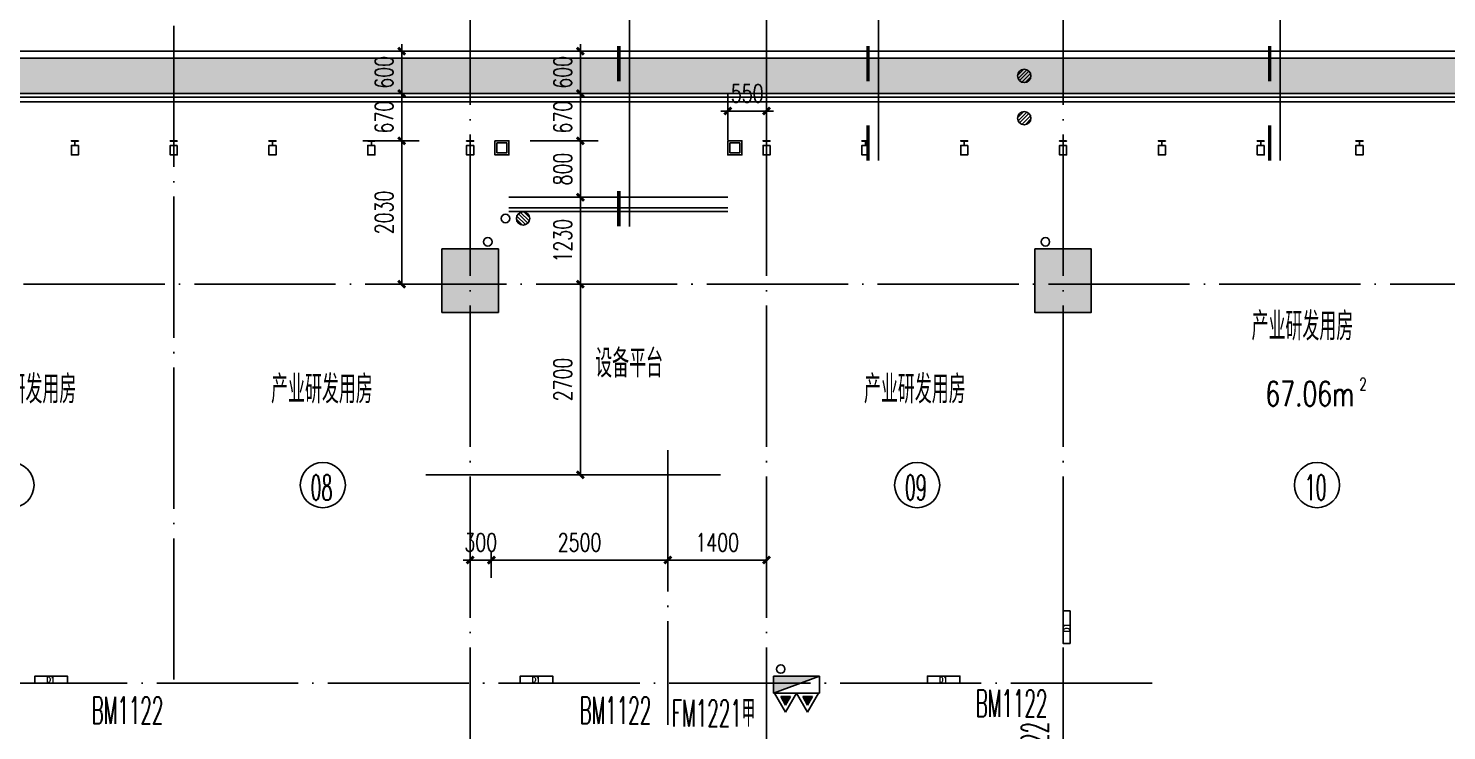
# Model space of a CAD drawing. Extents: x 1980812 to 2578970, y -669191 to 284498.
# Drawn here: x 2022108 to 2042201, y 120066 to 130009 of the extents above; entities that cross this region are included whole.
import ezdxf
from ezdxf.enums import TextEntityAlignment as Align

# ---------------------------------------------------------------- set-up
doc = ezdxf.new("R2010")
doc.units = 0
doc.header["$LTSCALE"] = 1000
doc.header["$MEASUREMENT"] = 0
doc.linetypes.add('DOTE', pattern=[2.42, 2, -0.2, 0.02, -0.2])
for name, color, linetype in [('0-文字（防火门)', 22, 'Continuous'), ('A-FLOR-LAND', 74, 'Continuous'), ('COLU', 6, 'Continuous'), ('COLU_HATCH', 251, 'Continuous'), ('CURTWALL', 2, 'Continuous'), ('dote', 1, 'DOTE'), ('DQ-L', 2, 'Continuous'), ('DQ2', 2, 'Continuous'), ('EQUIP_地漏', 255, 'Continuous'), ('EQUIP_消火栓', 255, 'Continuous'), ('HANDRAIL', 3, 'Continuous'), ('VALVE_喷淋', 255, 'Continuous'), ('VPIPE-废水', 30, 'Continuous'), ('VPIPE-消防', 20, 'Continuous'), ('VPIPE-雨水', 140, 'Continuous'), ('WINDOW', 2, 'Continuous'), ('房号', 231, 'Continuous'), ('房间名称', 7, 'Continuous'), ('栏杆', 143, 'Continuous'), ('看线', 66, 'Continuous'), ('空线', 3, 'Continuous'), ('窗户分隔', 133, 'Continuous'), ('节点', 3, 'Continuous'), ('详细标注', 231, 'Continuous'), ('门窗编号', 56, 'Continuous'), ('门窗编号（回迁图纸）', 56, 'Continuous')]:
    doc.layers.add(name, color=color, linetype=linetype)
doc.styles.add('_TCH_DIM_T3', font='SIMPLEX', dxfattribs={"width": 0.705882, "bigfont": 'GBCBIG'})
doc.styles.add('D8', font='txtw.shx', dxfattribs={"width": 0.7, "bigfont": 'hztxtw.shx'})
doc.styles.add('HZF', font='ROMANS2', dxfattribs={"width": 0.7, "bigfont": 'HZDF2'})
doc.styles.add('HZTXTW', font='txtw.shx', dxfattribs={"width": 0.6, "bigfont": 'hztxtw.shx'})
doc.dimstyles.new('_TCH_ARCH&&100', dxfattribs={"dimtxt": 255, "dimasz": 100, "dimexe": 250, "dimexo": 300, "dimgap": 122.5, "dimtad": 1, "dimdec": 0, "dimzin": 0, "dimdsep": 46, "dimtxsty": '_TCH_DIM_T3', "dimblk": 'ARCHTICK', "dimcen": 0.09, "dimclrt": 7, "dimazin": 2, "dimtfac": 1, "dimtdec": 0, "dimtix": 1, "dimtmove": 2, "dimatfit": 3, "dimfxl": 1, "dimtolj": 1, "dimtzin": 0, "dimarcsym": 0})

# ---------------------------------------------------------------- blocks, each defined once
blk = doc.blocks.new('_ArchTick')
at = {"color": 0, "linetype": 'ByBlock', "const_width": 0.4}
blk.add_lwpolyline([(-0.5, -0.5), (0.5, 0.5)], dxfattribs=at)
blk = doc.blocks.new('*D1540')
at = {"layer": 'Defpoints', "color": 0, "transparency": 16777216}
for p in [(32414, 1230), (32414, 0), (33262, 0)]:
    blk.add_point(p, dxfattribs=at)
at = {"layer": '详细标注', "color": 0, "lineweight": -2, "transparency": 16777216}
for p, q in [((32714, 1230), (33512, 1230)), ((33262, 1230), (33262, 0)), ((32714, 0), (33512, 0))]:
    blk.add_line(p, q, dxfattribs=at)
at = {"layer": '详细标注', "color": 0, "lineweight": -2, "transparency": 16777216, "xscale": 100, "yscale": 100, "zscale": 100}
for p, rotation in [((33262, 1230), 90), ((33262, 0), 270)]:
    blk.add_blockref('_ArchTick', p, dxfattribs=dict(at, rotation=rotation))
at = {"layer": '详细标注', "color": 7, "transparency": 16777216, "insert": (33012, 615), "char_height": 255, "attachment_point": 5, "rotation": 90, "style": '_TCH_DIM_T3'}
blk.add_mtext('\\A1;1230', dxfattribs=at)
blk = doc.blocks.new('*D1541')
at = {"layer": 'Defpoints', "color": 0, "transparency": 16777216}
for p in [(35350, 2452), (35350, 1737), (35900, 1737)]:
    blk.add_point(p, dxfattribs=at)
at = {"layer": '详细标注', "color": 0, "lineweight": -2, "transparency": 16777216}
for p, q in [((35350, 2037), (35350, 2702)), ((35900, 2037), (35900, 2702)), ((35350, 2452), (35250, 2452)), ((35900, 2452), (35350, 2452)), ((35900, 2452), (36000, 2452))]:
    blk.add_line(p, q, dxfattribs=at)
at = {"layer": '详细标注', "color": 0, "lineweight": -2, "transparency": 16777216, "xscale": 100, "yscale": 100, "zscale": 100}
for p, rotation in [((35350, 2452), 359.9999999958766), ((35900, 2452), 179.9999999958767)]:
    blk.add_blockref('_ArchTick', p, dxfattribs=dict(at, rotation=rotation))
at = {"layer": '详细标注', "color": 7, "transparency": 16777216, "insert": (35625, 2702), "char_height": 255, "attachment_point": 5, "rotation": 360, "style": '_TCH_DIM_T3'}
blk.add_mtext('\\A1;550', dxfattribs=at)
blk = doc.blocks.new('*D1542')
at = {"layer": 'Defpoints', "color": 0, "transparency": 16777216}
for p in [(29882, 3300), (30730, 3300), (29882, 2700)]:
    blk.add_point(p, dxfattribs=at)
at = {"layer": '详细标注', "color": 0, "lineweight": -2, "transparency": 16777216}
for p, q in [((30182, 3300), (30980, 3300)), ((30730, 3300), (30730, 3400)), ((30730, 2700), (30730, 3300)), ((30182, 2700), (30980, 2700)), ((30730, 2700), (30730, 2600))]:
    blk.add_line(p, q, dxfattribs=at)
at = {"layer": '详细标注', "color": 0, "lineweight": -2, "transparency": 16777216, "xscale": 100, "yscale": 100, "zscale": 100}
for p, rotation in [((30730, 3300), 270), ((30730, 2700), 90)]:
    blk.add_blockref('_ArchTick', p, dxfattribs=dict(at, rotation=rotation))
at = {"layer": '详细标注', "color": 7, "transparency": 16777216, "insert": (30480, 3000), "char_height": 255, "attachment_point": 5, "rotation": 90, "style": '_TCH_DIM_T3'}
blk.add_mtext('\\A1;600', dxfattribs=at)
blk = doc.blocks.new('*D1543')
at = {"layer": 'Defpoints', "color": 0, "transparency": 16777216}
for p in [(29882, 2700), (29882, 2030), (30730, 2030)]:
    blk.add_point(p, dxfattribs=at)
at = {"layer": '详细标注', "color": 0, "lineweight": -2, "transparency": 16777216}
for p, q in [((30182, 2700), (30980, 2700)), ((30730, 2700), (30730, 2800)), ((30730, 2700), (30730, 2030)), ((30182, 2030), (30980, 2030)), ((30730, 2030), (30730, 1930))]:
    blk.add_line(p, q, dxfattribs=at)
at = {"layer": '详细标注', "color": 0, "lineweight": -2, "transparency": 16777216, "xscale": 100, "yscale": 100, "zscale": 100}
for p, rotation in [((30730, 2700), 270), ((30730, 2030), 90)]:
    blk.add_blockref('_ArchTick', p, dxfattribs=dict(at, rotation=rotation))
at = {"layer": '详细标注', "color": 7, "transparency": 16777216, "insert": (30480, 2365), "char_height": 255, "attachment_point": 5, "rotation": 90, "style": '_TCH_DIM_T3'}
blk.add_mtext('\\A1;670', dxfattribs=at)
blk = doc.blocks.new('*D1544')
at = {"layer": 'Defpoints', "color": 0, "transparency": 16777216}
for p in [(30030, 2030), (30030, 0), (30730, 0)]:
    blk.add_point(p, dxfattribs=at)
at = {"layer": '详细标注', "color": 0, "lineweight": -2, "transparency": 16777216}
for p, q in [((30330, 2030), (30980, 2030)), ((30730, 2030), (30730, 0)), ((30330, 0), (30980, 0))]:
    blk.add_line(p, q, dxfattribs=at)
at = {"layer": '详细标注', "color": 0, "lineweight": -2, "transparency": 16777216, "xscale": 100, "yscale": 100, "zscale": 100}
for p, rotation in [((30730, 2030), 90), ((30730, 0), 270)]:
    blk.add_blockref('_ArchTick', p, dxfattribs=dict(at, rotation=rotation))
at = {"layer": '详细标注', "color": 7, "transparency": 16777216, "insert": (30480, 1015), "char_height": 255, "attachment_point": 5, "rotation": 90, "style": '_TCH_DIM_T3'}
blk.add_mtext('\\A1;2030', dxfattribs=at)
blk = doc.blocks.new('*D1558')
at = {"layer": 'Defpoints', "color": 0, "transparency": 16777216}
for p in [(32414, 0), (32414, -2700), (33262, -2700)]:
    blk.add_point(p, dxfattribs=at)
at = {"layer": '详细标注', "color": 0, "lineweight": -2, "transparency": 16777216}
for p, q in [((32714, 0), (33512, 0)), ((33262, 0), (33262, -2700)), ((32714, -2700), (33512, -2700))]:
    blk.add_line(p, q, dxfattribs=at)
at = {"layer": '详细标注', "color": 0, "lineweight": -2, "transparency": 16777216, "xscale": 100, "yscale": 100, "zscale": 100}
for p, rotation in [((33262, 0), 90), ((33262, -2700), 270)]:
    blk.add_blockref('_ArchTick', p, dxfattribs=dict(at, rotation=rotation))
at = {"layer": '详细标注', "color": 7, "transparency": 16777216, "insert": (33012, -1350), "char_height": 255, "attachment_point": 5, "rotation": 90, "style": '_TCH_DIM_T3'}
blk.add_mtext('\\A1;2700', dxfattribs=at)
blk = doc.blocks.new('*D1561')
at = {"layer": 'Defpoints', "color": 0, "transparency": 16777216}
for p in [(34500, -3490), (35900, -3490), (35900, -3906)]:
    blk.add_point(p, dxfattribs=at)
at = {"layer": '详细标注', "color": 0, "lineweight": -2, "transparency": 16777216}
for p, q in [((34500, -3790), (34500, -4156)), ((35900, -3790), (35900, -4156)), ((34500, -3906), (35900, -3906))]:
    blk.add_line(p, q, dxfattribs=at)
at = {"layer": '详细标注', "color": 0, "lineweight": -2, "transparency": 16777216, "xscale": 100, "yscale": 100, "zscale": 100, "rotation": 180}
blk.add_blockref('_ArchTick', (34500, -3906), dxfattribs=at)
at = {"layer": '详细标注', "color": 0, "lineweight": -2, "transparency": 16777216, "xscale": 100, "yscale": 100, "zscale": 100}
blk.add_blockref('_ArchTick', (35900, -3906), dxfattribs=at)
at = {"layer": '详细标注', "color": 7, "transparency": 16777216, "insert": (35200, -3656), "char_height": 255, "attachment_point": 5, "style": '_TCH_DIM_T3'}
blk.add_mtext('\\A1;1400', dxfattribs=at)
blk = doc.blocks.new('*D1562')
at = {"layer": 'Defpoints', "color": 0, "transparency": 16777216}
for p in [(32000, -3490), (34500, -3490), (32000, -3906)]:
    blk.add_point(p, dxfattribs=at)
at = {"layer": '详细标注', "color": 0, "lineweight": -2, "transparency": 16777216}
for p, q in [((32000, -3790), (32000, -4156)), ((34500, -3790), (34500, -4156)), ((34500, -3906), (32000, -3906))]:
    blk.add_line(p, q, dxfattribs=at)
at = {"layer": '详细标注', "color": 0, "lineweight": -2, "transparency": 16777216, "xscale": 100, "yscale": 100, "zscale": 100}
for p, rotation in [((32000, -3906), 180.0000000054855), ((34500, -3906), 5.485532028615125e-09)]:
    blk.add_blockref('_ArchTick', p, dxfattribs=dict(at, rotation=rotation))
at = {"layer": '详细标注', "color": 7, "transparency": 16777216, "insert": (33250, -3656), "char_height": 255, "attachment_point": 5, "rotation": 0, "style": '_TCH_DIM_T3'}
blk.add_mtext('\\A1;2500', dxfattribs=at)
blk = doc.blocks.new('*D1564')
at = {"layer": 'Defpoints', "color": 0, "transparency": 16777216}
for p in [(32250, 2030), (32250, 1230), (33262, 1230)]:
    blk.add_point(p, dxfattribs=at)
at = {"layer": '详细标注', "color": 0, "lineweight": -2, "transparency": 16777216}
for p, q in [((32550, 2030), (33512, 2030)), ((33262, 2030), (33262, 1230)), ((32550, 1230), (33512, 1230))]:
    blk.add_line(p, q, dxfattribs=at)
at = {"layer": '详细标注', "color": 0, "lineweight": -2, "transparency": 16777216, "xscale": 100, "yscale": 100, "zscale": 100}
for p, rotation in [((33262, 2030), 90), ((33262, 1230), 270)]:
    blk.add_blockref('_ArchTick', p, dxfattribs=dict(at, rotation=rotation))
at = {"layer": '详细标注', "color": 7, "transparency": 16777216, "insert": (33012, 1630), "char_height": 255, "attachment_point": 5, "rotation": 90, "style": '_TCH_DIM_T3'}
blk.add_mtext('\\A1;800', dxfattribs=at)
blk = doc.blocks.new('*D1565')
at = {"layer": 'Defpoints', "color": 0, "transparency": 16777216}
for p in [(32250, 3300), (33262, 3300), (32250, 2700)]:
    blk.add_point(p, dxfattribs=at)
at = {"layer": '详细标注', "color": 0, "lineweight": -2, "transparency": 16777216}
for p, q in [((32550, 3300), (33512, 3300)), ((33262, 3300), (33262, 3400)), ((33262, 2700), (33262, 3300)), ((32550, 2700), (33512, 2700)), ((33262, 2700), (33262, 2600))]:
    blk.add_line(p, q, dxfattribs=at)
at = {"layer": '详细标注', "color": 0, "lineweight": -2, "transparency": 16777216, "xscale": 100, "yscale": 100, "zscale": 100}
for p, rotation in [((33262, 3300), 270), ((33262, 2700), 90)]:
    blk.add_blockref('_ArchTick', p, dxfattribs=dict(at, rotation=rotation))
at = {"layer": '详细标注', "color": 7, "transparency": 16777216, "insert": (33012, 3000), "char_height": 255, "attachment_point": 5, "rotation": 90, "style": '_TCH_DIM_T3'}
blk.add_mtext('\\A1;600', dxfattribs=at)
blk = doc.blocks.new('*D1569')
at = {"layer": 'Defpoints', "color": 0, "transparency": 16777216}
for p in [(32250, 2700), (33262, 2700), (32250, 2030)]:
    blk.add_point(p, dxfattribs=at)
at = {"layer": '详细标注', "color": 0, "lineweight": -2, "transparency": 16777216}
for p, q in [((32550, 2700), (33512, 2700)), ((33262, 2700), (33262, 2800)), ((33262, 2030), (33262, 2700)), ((32550, 2030), (33512, 2030)), ((33262, 2030), (33262, 1930))]:
    blk.add_line(p, q, dxfattribs=at)
at = {"layer": '详细标注', "color": 0, "lineweight": -2, "transparency": 16777216, "xscale": 100, "yscale": 100, "zscale": 100}
for p, rotation in [((33262, 2700), 270), ((33262, 2030), 90)]:
    blk.add_blockref('_ArchTick', p, dxfattribs=dict(at, rotation=rotation))
at = {"layer": '详细标注', "color": 7, "transparency": 16777216, "insert": (33012, 2365), "char_height": 255, "attachment_point": 5, "rotation": 90, "style": '_TCH_DIM_T3'}
blk.add_mtext('\\A1;670', dxfattribs=at)
blk = doc.blocks.new('*D1567')
at = {"layer": 'Defpoints', "color": 0, "transparency": 16777216}
for p in [(31700, -3490), (32000, -3490), (31700, -3906)]:
    blk.add_point(p, dxfattribs=at)
at = {"layer": '详细标注', "color": 0, "lineweight": -2, "transparency": 16777216}
for p, q in [((31700, -3790), (31700, -4156)), ((32000, -3790), (32000, -4156)), ((31700, -3906), (31600, -3906)), ((32000, -3906), (31700, -3906)), ((32000, -3906), (32100, -3906))]:
    blk.add_line(p, q, dxfattribs=at)
at = {"layer": '详细标注', "color": 0, "lineweight": -2, "transparency": 16777216, "xscale": 100, "yscale": 100, "zscale": 100}
for p, rotation in [((31700, -3906), 5.483378048592909e-09), ((32000, -3906), 180.0000000054834)]:
    blk.add_blockref('_ArchTick', p, dxfattribs=dict(at, rotation=rotation))
at = {"layer": '详细标注', "color": 7, "transparency": 16777216, "insert": (31850, -3656), "char_height": 255, "attachment_point": 5, "rotation": 0, "style": '_TCH_DIM_T3'}
blk.add_mtext('\\A1;300', dxfattribs=at)
blk = doc.blocks.new('A$C18E54BEC')
at = {"layer": '房号'}
for centre in [(25201, -2845), (29613, -2845), (38033, -2845), (43698, -2845)]:
    blk.add_circle(centre, 320, dxfattribs=at)
at = {"layer": '房号', "style": 'HZTXTW', "width": 0.506757}
for s, p in [('08', (29438, -3059)), ('09', (37858, -3059)), ('10', (43523, -3059))]:
    blk.add_text(s, height=358.4, dxfattribs=at).set_placement(p)
blk = doc.blocks.new('A$C312424F2')
at = {"layer": '房间名称', "style": 'HZTXTW', "width": 0.6}
for s, p in [('产业研发用房', (43491, -645)), ('设备平台', (33952, -1171)), ('产业研发用房', (25400, -1537)), ('产业研发用房', (29600, -1537)), ('产业研发用房', (38000, -1537))]:
    blk.add_text(s, height=400, rotation=0.0006, dxfattribs=at).set_placement(p, align=Align.MIDDLE_CENTER)
blk = doc.blocks.new('11~17层墙柱')
at = {"layer": 'COLU_HATCH'}
h = blk.add_hatch(color=256, dxfattribs=at)
h.dxf.hatch_style = 1
h.paths.add_polyline_path([(31300, 23800), (32100, 23800), (32100, 22900), (31300, 22900)])
h = blk.add_hatch(color=256, dxfattribs=at)
h.dxf.hatch_style = 1
h.paths.add_polyline_path([(39700, 23800), (40500, 23800), (40500, 22900), (39700, 22900)])
at = {"layer": 'COLU'}
for points in [[(31300, 23800), (32100, 23800), (32100, 22900), (31300, 22900)], [(39700, 23800), (40500, 23800), (40500, 22900), (39700, 22900)]]:
    blk.add_lwpolyline(points, close=True, dxfattribs=at)
blk = doc.blocks.new('灭火器')
at = {"layer": 'VALVE_喷淋'}
for points in [[(-87, 50), (-156, 170), (-225, 50)], [(225, 50), (156, 170), (87, 50)]]:
    blk.add_hatch(color=8, dxfattribs=at).paths.add_polyline_path(points)
at = {"layer": 'EQUIP_消火栓'}
for p, q in [((-156, 270), (-312, 0)), ((0, 0), (-156, 270)), ((156, 270), (0, 0)), ((312, 0), (156, 270)), ((-156, 170), (-225, 50)), ((-225, 50), (-87, 50)), ((-87, 50), (-156, 170)), ((0, 0), (312, 0)), ((156, 170), (87, 50)), ((87, 50), (225, 50)), ((225, 50), (156, 170)), ((-312, 0), (0, 0))]:
    blk.add_line(p, q, dxfattribs=at)
blk = doc.blocks.new('$TwtSys$00000434')
for p, q in [((-0.5, 0.5), (-0.5, -0.5)), ((-0.5, -0.5), (0.5, 0.5)), ((0.5, 0.5), (-0.5, 0.5)), ((0.5, -0.5), (0.5, 0.5)), ((-0.5, -0.5), (0.5, -0.5))]:
    blk.add_line(p, q)
blk.add_solid([(0.5, -0.5), (0.5, 0.5), (-0.5, -0.5)])
blk = doc.blocks.new('$TwtSys$00000141')
for p, q in [((-94, 8), (-10, 92)), ((-94, 8), (-10, 92)), ((-87, -35), (35, 87)), ((-87, -35), (35, 87)), ((-66, -66), (66, 66)), ((-66, -66), (66, 66)), ((-32, -87), (88, 33)), ((-32, -87), (88, 33)), ((11, -92), (92, -11)), ((11, -92), (92, -11))]:
    blk.add_line(p, q)
blk.add_circle((0, 0), 94)
blk.add_circle((0, 0), 94)
blk = doc.blocks.new('A$C75D447CE')
at = {"layer": 'VPIPE-废水', "linetype": 'Continuous'}
for centre in [(32200, 930), (31950, 600)]:
    blk.add_circle(centre, 60, dxfattribs=at)
at = {"layer": 'VPIPE-消防', "linetype": 'Continuous'}
blk.add_circle((36100, -5450), 60, dxfattribs=at)
at = {"layer": 'VPIPE-雨水', "linetype": 'Continuous'}
blk.add_circle((39850, 600), 60, dxfattribs=at)
at = {"layer": 'EQUIP_地漏', "xscale": -0.9999999999999997, "rotation": 90.0000455826019}
for p in [(39550, 2949), (39550, 2350)]:
    blk.add_blockref('$TwtSys$00000141', p, dxfattribs=at)
at = {"layer": 'EQUIP_地漏', "xscale": -1}
blk.add_blockref('$TwtSys$00000141', (32450, 930), dxfattribs=at)
at = {"layer": 'EQUIP_消火栓', "xscale": 649.9999999999997, "yscale": 239.9999999999999, "zscale": 649.9999999999997, "rotation": 179.9999984285999}
blk.add_blockref('$TwtSys$00000434', (36325, -5670), dxfattribs=at)
at = {"layer": 'EQUIP_消火栓', "xscale": -1, "rotation": 180}
blk.add_blockref('灭火器', (36325, -5790), dxfattribs=at)
blk = doc.blocks.new('DQ-EL-D1')
at = {"layer": 'DQ2'}
blk.add_lwpolyline([(-230, -50), (230, -50), (230, 50), (-230, 50)], close=True, dxfattribs=at)
at = {"layer": 'DQ2', "style": 'D8', "width": 0.7}
blk.add_text('D1', height=80, dxfattribs=at).set_placement((-8, 0), align=Align.MIDDLE)
blk = doc.blocks.new('A$C05FC1935')
at = {"layer": 'DQ-L', "rotation": 90}
blk.add_blockref('DQ-EL-D1', (40150, -4856), dxfattribs=at)
at = {"layer": 'DQ-L'}
for p in [(25764, -5600), (32640, -5600), (38409, -5600)]:
    blk.add_blockref('DQ-EL-D1', p, dxfattribs=at)
blk = doc.blocks.new('sthnsth')
at = {"layer": '门窗编号（回迁图纸）', "style": 'HZTXTW', "width": 0.5}
blk.add_text('BM1122', height=380, dxfattribs=at).set_placement((2008429, 252506))
blk = doc.blocks.new('sshsgrs')
at = {"layer": '门窗编号（回迁图纸）', "style": 'HZTXTW', "width": 0.5}
blk.add_text('BM15522', height=380, dxfattribs=at).set_placement((2000831, 252506))
blk = doc.blocks.new('twrhwthwrt')
at = {"layer": '门窗编号'}
for p in [(27098, -132245), (14573, -132344), (21485, -132344)]:
    blk.add_blockref('sthnsth', p, dxfattribs=at)
at = {"layer": '门窗编号', "rotation": 90}
blk.add_blockref('sshsgrs', (2289066, -1881822), dxfattribs=at)
blk = doc.blocks.new('竖梃0903')
at = {"layer": '窗户分隔'}
blk.add_line((115028288, 22648046), (115028222, 22648046), dxfattribs=at)
for points in [[(115028222, 22648096), (115028225, 22648096), (115028225, 22647996), (115028222, 22647996)], [(115028288, 22648096), (115028422, 22648096), (115028422, 22647996), (115028288, 22647996)]]:
    blk.add_lwpolyline(points, close=True, dxfattribs=at)
blk = doc.blocks.new('A$C5CD355C1')
at = {"layer": 'A-FLOR-LAND'}
h = blk.add_hatch(dxfattribs=at)
h.set_pattern_fill('GRASS', color=256, scale=50)
h.set_pattern_definition([(90, (-3008715.91, 301493.59), (-99.7795475, 99.7795475), [26.458066, -173.101015]), (45, (-3008715.91, 301493.6), (-99.7796155, 99.7796155), [26.458066, -114.651615]), (135, (-3008715.91, 301493.6), (-99.7796155, -99.7796155), [26.458066, -114.651615])])
h.paths.add_polyline_path([(-2800, 2700), (48900, 2700), (48900, -26500), (-2800, -26500)], flags=16)
h.paths.add_polyline_path([(-3300, 3200), (49400, 3200), (49400, -27000), (-3300, -27000)])
at = {"layer": 'CURTWALL'}
for points in [[(32050, 2030), (32250, 2030), (32250, 1830), (32050, 1830)], [(35350, 2030), (35550, 2030), (35550, 1830), (35350, 1830)], [(32080, 2000), (32220, 2000), (32220, 1860), (32080, 1860)], [(35380, 2000), (35520, 2000), (35520, 1860), (35380, 1860)]]:
    blk.add_lwpolyline(points, close=True, dxfattribs=at)
at = {"layer": 'dote'}
for p, q in [((34500, -2351.3), (34500, -6240.8)), ((31071.2, -2700), (35246.2, -2700)), ((-6618.3, -5650), (41386.8, -5650))]:
    blk.add_line(p, q, dxfattribs=at)
at = {"layer": 'HANDRAIL'}
for p, q in [((35350, 1230), (32250, 1230)), ((35350, 1080), (32250, 1080)), ((35350, 1030), (32250, 1030))]:
    blk.add_line(p, q, dxfattribs=at)
at = {"layer": '栏杆'}
for p, q in [((-2800, 2700), (48900, 2700)), ((-2750, 2650), (48850, 2650)), ((-2680, 2580), (48780, 2580))]:
    blk.add_line(p, q, dxfattribs=at)
at = {"layer": '看线'}
for p, q in [((-3400, 3300), (49500, 3300)), ((-3300, 3200), (49400, 3200))]:
    blk.add_line(p, q, dxfattribs=at)
at = {"layer": '0-文字（防火门)', "style": 'HZTXTW', "width": 0.5}
blk.add_text('FM1221甲', height=380, dxfattribs=at).set_placement((34555, -6264.6))
at = {"layer": '详细标注'}
for p1, p2, distance, picture, middle in [((29881.9, 2700), (29881.9, 3300), -848.5, '*D1542', (30480.4, 3000)), ((35900, 1737.2), (35350, 1737.2), -714.5, '*D1541', (35625, 2701.7)), ((29881.9, 2700), (29881.9, 2030), 848.5, '*D1543', (30480.4, 2365)), ((30029.7, 2030), (30029.7, 0), 700.7, '*D1544', (30480.4, 1015)), ((32413.7, 1230), (32413.7, 0), 848.5, '*D1540', (33012.2, 615)), ((32413.7, 0), (32413.7, -2700), 848.5, '*D1558', (33012.2, -1350))]:
    dim = blk.add_aligned_dim(p1=p1, p2=p2, distance=distance, dimstyle='_TCH_ARCH&&100', dxfattribs=at)
    dim.commit()
    dim.dimension.update_dxf_attribs({"geometry": picture, "text_midpoint": middle})
for p1, p2, distance, picture, middle in [((32250, 2700), (32250, 3300), -1012.2, '*D1565', (33012.2, 3000)), ((32250, 2030), (32250, 2700), -1012.2, '*D1569', (33012.2, 2365)), ((32250, 2030), (32250, 1230), 1012.2, '*D1564', (33012.2, 1630)), ((32000, -3490.3), (31700, -3490.3), 415.5, '*D1567', (31850, -3655.8)), ((34500, -3490.3), (32000, -3490.3), 415.5, '*D1562', (33250, -3655.8)), ((34500, -3490.3), (35900, -3490.3), -415.5, '*D1561', (35200, -3655.8))]:
    dim = blk.add_aligned_dim(p1=p1, p2=p2, distance=distance, dimstyle='_TCH_ARCH&&100', override={"dimfxl": 150}, dxfattribs=at)
    dim.commit()
    dim.dimension.update_dxf_attribs({"geometry": picture, "text_midpoint": middle})

msp = doc.modelspace()

# ---------------------------------------------------------------- linework, layer by layer
at = {"layer": 'dote'}
for p, q in [((2028366.5, 135764.4), (2028366.5, 93663.5)), ((2032566.5, 135764.4), (2032566.5, 94662.2)), ((2036766.5, 135764.4), (2036766.5, 93663.5)), ((2024166.5, 120787.2), (2024166.5, 135418.2)), ((2053077.2, 129087.2), (1988210.3, 129087.2)), ((2053079.9, 126387.2), (1988213, 126387.2))]:
    msp.add_line(p, q, dxfattribs=at)
at = {"layer": '节点'}
for p, q in [((2030624.3, 127204.7), (2030624.3, 133026.4)), ((2034152.3, 128137.2), (2034152.3, 133026.4)), ((2039844.3, 128137.2), (2039844.3, 133026.4))]:
    msp.add_line(p, q, dxfattribs=at)
at = {"layer": '节点', "ltscale": 0.5, "const_width": 50}
for points in [[(2030474.3, 129259.9), (2030474.3, 129759.9)], [(2034002.3, 129259.9), (2034002.3, 129759.9)], [(2039694.3, 129259.9), (2039694.3, 129759.9)], [(2034002.3, 128137.2), (2034002.3, 128637.2)], [(2039694.3, 128137.2), (2039694.3, 128637.2)], [(2030474.3, 127204.7), (2030474.3, 127704.7)]]:
    msp.add_lwpolyline(points, dxfattribs=at)

# ---------------------------------------------------------------- block references
at = {"layer": 'COLU'}
msp.add_blockref('11~17层墙柱', (1996666.5, 103087.2), dxfattribs=at)
at = {"layer": 'DQ-L'}
msp.add_blockref('A$C05FC1935', (1996666.5, 126387.2), dxfattribs=at)
at = {"layer": 'EQUIP_地漏'}
msp.add_blockref('A$C75D447CE', (1996666.5, 126387.2), dxfattribs=at)
at = {"layer": 'WINDOW', "rotation": 270}
for p in [(-20625279.3, 115156639), (-20623879.3, 115156639), (-20622479.3, 115156639), (-20621079.3, 115156639), (-20619679.3, 115156639), (-20615479.3, 115156639), (-20614079.3, 115156639), (-20612679.3, 115156639), (-20611279.3, 115156639), (-20609879.3, 115156639), (-20608479.3, 115156639), (-20607079.3, 115156639)]:
    msp.add_blockref('竖梃0903', p, dxfattribs=at)
at = {"layer": '房号'}
msp.add_blockref('A$C18E54BEC', (1996666.5, 126387.2), dxfattribs=at)
at = {"layer": '房间名称'}
msp.add_blockref('A$C312424F2', (1996666.5, 126436.3), dxfattribs=at)
at = {"layer": '空线'}
msp.add_blockref('A$C5CD355C1', (1996666.5, 126387.2), dxfattribs=at)
at = {"layer": '门窗编号（回迁图纸）'}
msp.add_blockref('twrhwthwrt', (0, 0), dxfattribs=at)

# ---------------------------------------------------------------- texts
at = {"layer": '房间名称', "style": 'HZF', "width": 0.7}
for s, height, p in [('67.06m', 350, (2040263.2, 124834.8)), ('2', 175, (2041015.4, 124972.8))]:
    msp.add_text(s, height=height, dxfattribs=at).set_placement(p, align=Align.MIDDLE_CENTER)

doc.saveas('drawing.dxf')
